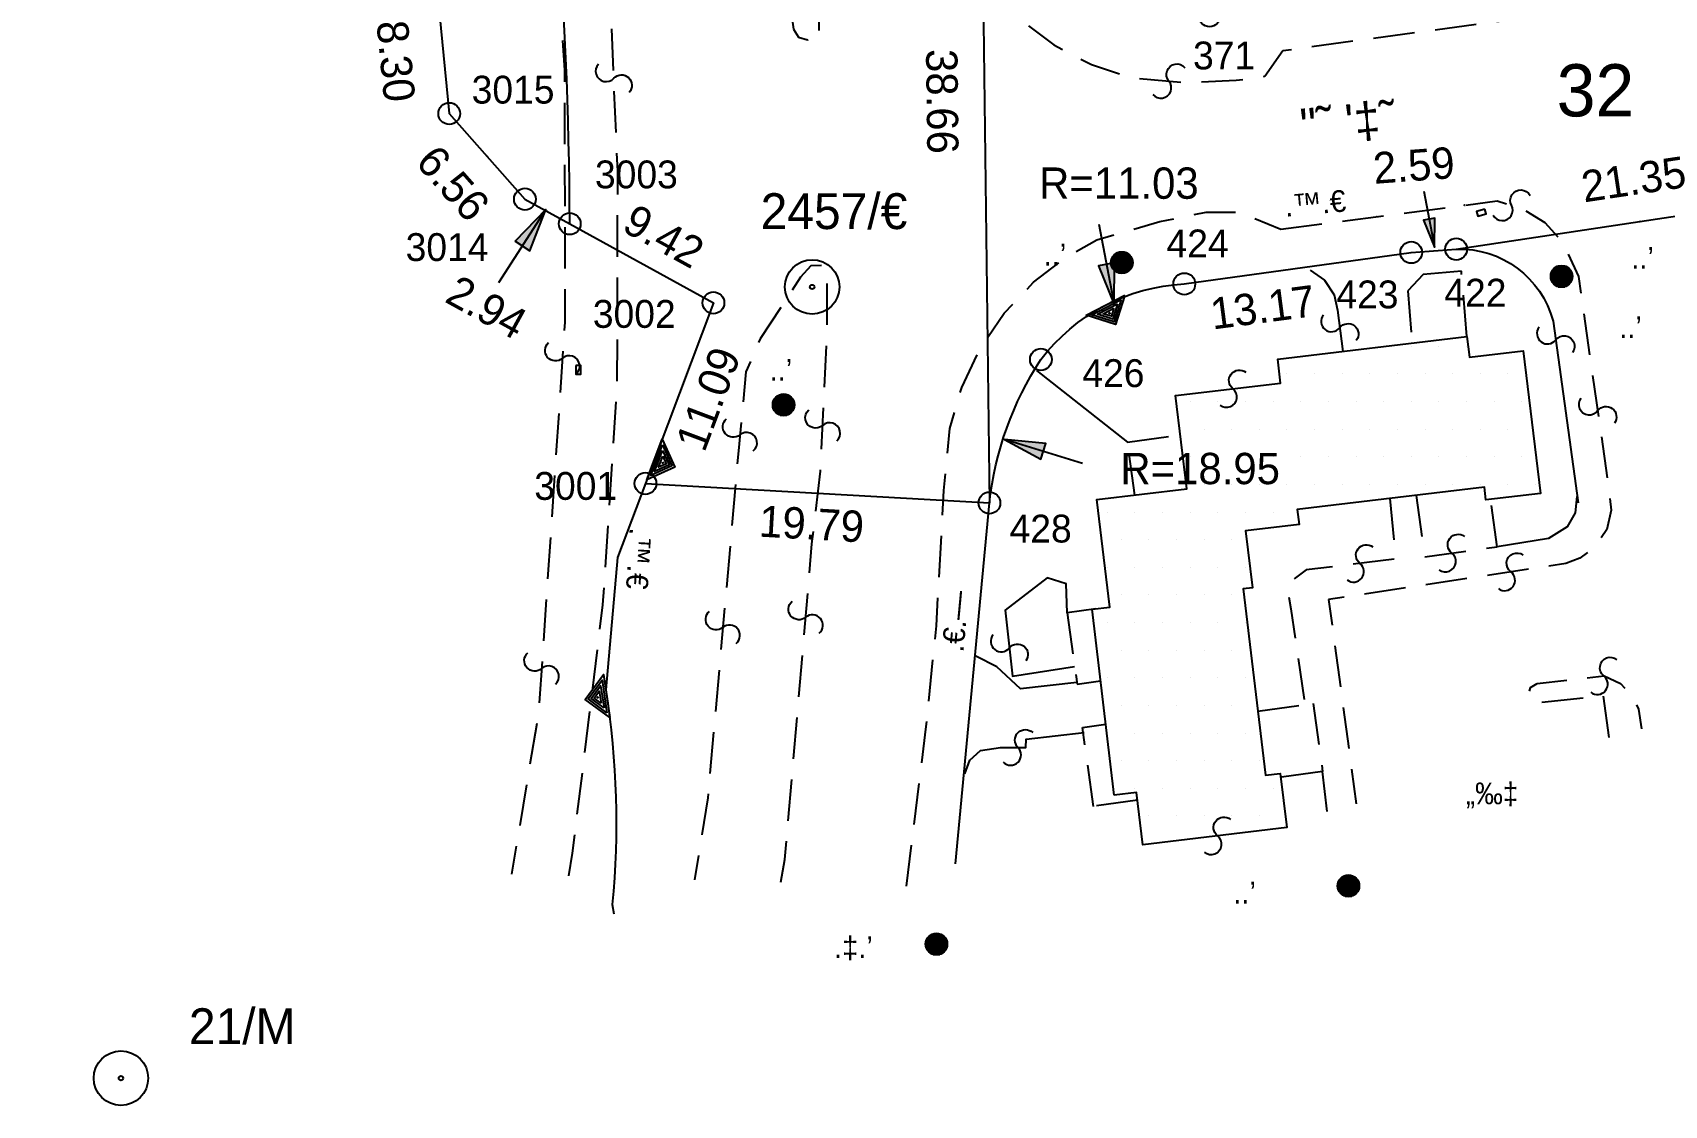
# Model space of a CAD drawing. Extents: x 160399 to 161261, y 619798 to 620526.
# Drawn here: x 160692.7 to 160786.4, y 620006.9 to 620068.5 of the extents above; entities that cross this region are included whole.
import ezdxf
from ezdxf.enums import TextEntityAlignment as Align

# ---------------------------------------------------------------- set-up
doc = ezdxf.new("R2010")
doc.units = 0
doc.header["$LTSCALE"] = 0.375
doc.header["$MEASUREMENT"] = 0
doc.linetypes.add('HIDDEN', pattern=[9.525, 6.35, -3.175])
doc.layers.get('0').update_dxf_attribs({"linetype": 'CONTINUOUS'})
for name, color, linetype in [('FNCP002', 251, 'CONTINUOUS'), ('FNCS012', 3, 'CONTINUOUS'), ('PCLP001', 7, 'CONTINUOUS'), ('PCLP004', 7, 'CONTINUOUS'), ('PCLP007', 7, 'CONTINUOUS'), ('PCLS001', 2, 'CONTINUOUS'), ('PCLS002', 2, 'CONTINUOUS'), ('PCLS007', 4, 'CONTINUOUS'), ('PCLS010', 2, 'CONTINUOUS'), ('PH-BLDH001', 3, 'CONTINUOUS'), ('PH-BLDP001', 3, 'CONTINUOUS'), ('PH-BLDP008', 3, 'CONTINUOUS'), ('PH-BLDP031', 3, 'HIDDEN'), ('PH-ELCS102', 3, 'CONTINUOUS'), ('PH-FNCP000', 3, 'CONTINUOUS'), ('PH-FNCP007', 3, 'CONTINUOUS'), ('PH-LGTS008', 3, 'CONTINUOUS'), ('PH-PHNS001', 3, 'CONTINUOUS'), ('PH-RODP021', 3, 'HIDDEN'), ('PH-RODP026', 3, 'HIDDEN'), ('PH-RODP028', 3, 'HIDDEN'), ('PH-RODT100', 3, 'HIDDEN'), ('RODS001', 7, 'CONTINUOUS'), ('RODS004', 3, 'CONTINUOUS'), ('SRVS002', 6, 'CONTINUOUS'), ('SRVS007', 2, 'CONTINUOUS'), ('UD_PCLS008', 11, 'CONTINUOUS')]:
    doc.layers.add(name, color=color, linetype=linetype)
doc.styles.add('HEBTXT', font='hebtxt')

# ---------------------------------------------------------------- blocks, each defined once
blk = doc.blocks.new('*X33')
at = {"color": 0}
for p, q in [((160773.26875, 620050.5125), (160773.26875, 620050.5125)), ((160774.85625, 620050.5125), (160774.85625, 620050.5125)), ((160776.44375, 620050.5125), (160776.44375, 620050.5125)), ((160766.125, 620048.925), (160766.125, 620048.925)), ((160767.7125, 620048.925), (160767.7125, 620048.925)), ((160769.3, 620048.925), (160769.3, 620048.925)), ((160770.8875, 620048.925), (160770.8875, 620048.925)), ((160772.475, 620048.925), (160772.475, 620048.925)), ((160774.0625, 620048.925), (160774.0625, 620048.925)), ((160775.65, 620048.925), (160775.65, 620048.925)), ((160777.2375, 620048.925), (160777.2375, 620048.925)), ((160778.825, 620048.925), (160778.825, 620048.925)), ((160760.56875, 620047.3375), (160760.56875, 620047.3375)), ((160762.15625, 620047.3375), (160762.15625, 620047.3375)), ((160763.74375, 620047.3375), (160763.74375, 620047.3375)), ((160765.33125, 620047.3375), (160765.33125, 620047.3375)), ((160766.91875, 620047.3375), (160766.91875, 620047.3375)), ((160768.50625, 620047.3375), (160768.50625, 620047.3375)), ((160770.09375, 620047.3375), (160770.09375, 620047.3375)), ((160771.68125, 620047.3375), (160771.68125, 620047.3375)), ((160773.26875, 620047.3375), (160773.26875, 620047.3375)), ((160774.85625, 620047.3375), (160774.85625, 620047.3375)), ((160776.44375, 620047.3375), (160776.44375, 620047.3375)), ((160778.03125, 620047.3375), (160778.03125, 620047.3375)), ((160779.61875, 620047.3375), (160779.61875, 620047.3375)), ((160761.3625, 620045.75), (160761.3625, 620045.75)), ((160762.95, 620045.75), (160762.95, 620045.75)), ((160764.5375, 620045.75), (160764.5375, 620045.75)), ((160766.125, 620045.75), (160766.125, 620045.75)), ((160767.7125, 620045.75), (160767.7125, 620045.75)), ((160769.3, 620045.75), (160769.3, 620045.75)), ((160770.8875, 620045.75), (160770.8875, 620045.75)), ((160772.475, 620045.75), (160772.475, 620045.75)), ((160774.0625, 620045.75), (160774.0625, 620045.75)), ((160775.65, 620045.75), (160775.65, 620045.75)), ((160777.2375, 620045.75), (160777.2375, 620045.75)), ((160778.825, 620045.75), (160778.825, 620045.75)), ((160760.56875, 620044.1625), (160760.56875, 620044.1625)), ((160762.15625, 620044.1625), (160762.15625, 620044.1625)), ((160763.74375, 620044.1625), (160763.74375, 620044.1625)), ((160765.33125, 620044.1625), (160765.33125, 620044.1625)), ((160766.91875, 620044.1625), (160766.91875, 620044.1625)), ((160768.50625, 620044.1625), (160768.50625, 620044.1625)), ((160770.09375, 620044.1625), (160770.09375, 620044.1625)), ((160771.68125, 620044.1625), (160771.68125, 620044.1625)), ((160773.26875, 620044.1625), (160773.26875, 620044.1625)), ((160774.85625, 620044.1625), (160774.85625, 620044.1625)), ((160776.44375, 620044.1625), (160776.44375, 620044.1625)), ((160778.03125, 620044.1625), (160778.03125, 620044.1625)), ((160779.61875, 620044.1625), (160779.61875, 620044.1625)), ((160761.3625, 620042.575), (160761.3625, 620042.575)), ((160762.95, 620042.575), (160762.95, 620042.575)), ((160764.5375, 620042.575), (160764.5375, 620042.575)), ((160766.125, 620042.575), (160766.125, 620042.575)), ((160767.7125, 620042.575), (160767.7125, 620042.575)), ((160769.3, 620042.575), (160769.3, 620042.575)), ((160770.8875, 620042.575), (160770.8875, 620042.575)), ((160772.475, 620042.575), (160772.475, 620042.575)), ((160774.0625, 620042.575), (160774.0625, 620042.575)), ((160775.65, 620042.575), (160775.65, 620042.575)), ((160777.2375, 620042.575), (160777.2375, 620042.575)), ((160778.825, 620042.575), (160778.825, 620042.575)), ((160780.4125, 620042.575), (160780.4125, 620042.575)), ((160755.80625, 620040.9875), (160755.80625, 620040.9875)), ((160757.39375, 620040.9875), (160757.39375, 620040.9875)), ((160758.98125, 620040.9875), (160758.98125, 620040.9875)), ((160760.56875, 620040.9875), (160760.56875, 620040.9875)), ((160762.15625, 620040.9875), (160762.15625, 620040.9875)), ((160763.74375, 620040.9875), (160763.74375, 620040.9875)), ((160765.33125, 620040.9875), (160765.33125, 620040.9875)), ((160756.6, 620039.4), (160756.6, 620039.4)), ((160758.1875, 620039.4), (160758.1875, 620039.4)), ((160759.775, 620039.4), (160759.775, 620039.4)), ((160761.3625, 620039.4), (160761.3625, 620039.4)), ((160762.95, 620039.4), (160762.95, 620039.4)), ((160755.80625, 620037.8125), (160755.80625, 620037.8125)), ((160757.39375, 620037.8125), (160757.39375, 620037.8125)), ((160758.98125, 620037.8125), (160758.98125, 620037.8125)), ((160760.56875, 620037.8125), (160760.56875, 620037.8125)), ((160762.15625, 620037.8125), (160762.15625, 620037.8125)), ((160763.74375, 620037.8125), (160763.74375, 620037.8125)), ((160756.6, 620036.225), (160756.6, 620036.225)), ((160758.1875, 620036.225), (160758.1875, 620036.225)), ((160759.775, 620036.225), (160759.775, 620036.225)), ((160761.3625, 620036.225), (160761.3625, 620036.225)), ((160762.95, 620036.225), (160762.95, 620036.225)), ((160755.80625, 620034.6375), (160755.80625, 620034.6375)), ((160757.39375, 620034.6375), (160757.39375, 620034.6375)), ((160758.98125, 620034.6375), (160758.98125, 620034.6375)), ((160760.56875, 620034.6375), (160760.56875, 620034.6375)), ((160762.15625, 620034.6375), (160762.15625, 620034.6375)), ((160763.74375, 620034.6375), (160763.74375, 620034.6375)), ((160756.6, 620033.05), (160756.6, 620033.05)), ((160758.1875, 620033.05), (160758.1875, 620033.05)), ((160759.775, 620033.05), (160759.775, 620033.05)), ((160761.3625, 620033.05), (160761.3625, 620033.05)), ((160762.95, 620033.05), (160762.95, 620033.05)), ((160755.80625, 620031.4625), (160755.80625, 620031.4625)), ((160757.39375, 620031.4625), (160757.39375, 620031.4625)), ((160758.98125, 620031.4625), (160758.98125, 620031.4625)), ((160760.56875, 620031.4625), (160760.56875, 620031.4625)), ((160762.15625, 620031.4625), (160762.15625, 620031.4625)), ((160763.74375, 620031.4625), (160763.74375, 620031.4625)), ((160756.6, 620029.875), (160756.6, 620029.875)), ((160758.1875, 620029.875), (160758.1875, 620029.875)), ((160759.775, 620029.875), (160759.775, 620029.875)), ((160761.3625, 620029.875), (160761.3625, 620029.875)), ((160762.95, 620029.875), (160762.95, 620029.875)), ((160755.80625, 620028.2875), (160755.80625, 620028.2875)), ((160757.39375, 620028.2875), (160757.39375, 620028.2875)), ((160758.98125, 620028.2875), (160758.98125, 620028.2875)), ((160760.56875, 620028.2875), (160760.56875, 620028.2875)), ((160762.15625, 620028.2875), (160762.15625, 620028.2875)), ((160763.74375, 620028.2875), (160763.74375, 620028.2875)), ((160756.6, 620026.7), (160756.6, 620026.7)), ((160758.1875, 620026.7), (160758.1875, 620026.7)), ((160759.775, 620026.7), (160759.775, 620026.7)), ((160761.3625, 620026.7), (160761.3625, 620026.7)), ((160762.95, 620026.7), (160762.95, 620026.7)), ((160764.5375, 620026.7), (160764.5375, 620026.7)), ((160757.39375, 620025.1125), (160757.39375, 620025.1125)), ((160758.98125, 620025.1125), (160758.98125, 620025.1125)), ((160760.56875, 620025.1125), (160760.56875, 620025.1125)), ((160762.15625, 620025.1125), (160762.15625, 620025.1125)), ((160763.74375, 620025.1125), (160763.74375, 620025.1125)), ((160765.33125, 620025.1125), (160765.33125, 620025.1125)), ((160758.1875, 620023.525), (160758.1875, 620023.525)), ((160759.775, 620023.525), (160759.775, 620023.525)), ((160761.3625, 620023.525), (160761.3625, 620023.525)), ((160762.95, 620023.525), (160762.95, 620023.525)), ((160764.5375, 620023.525), (160764.5375, 620023.525))]:
    blk.add_line(p, q, dxfattribs=at)
blk = doc.blocks.new('PHNS001')
at = {"layer": 'PH-PHNS001', "flags": 128}
blk.add_lwpolyline([(-0.5, -0.3125), (0.5, -0.3125), (0.5, 0.25), (-0.5, 0.25), (-0.5, -0.3125)], dxfattribs=at)
blk = doc.blocks.new('*X11')
at = {"color": 0}
for p, q in [((-0.5, 0), (0.5, 0)), ((-0.499, 0.032), (0.499, 0.032)), ((-0.496, 0.064), (0.496, 0.064)), ((-0.491, 0.095), (0.491, 0.095)), ((-0.484, 0.127), (0.484, 0.127)), ((-0.474, 0.159), (0.474, 0.159)), ((-0.462, 0.191), (0.462, 0.191)), ((-0.448, 0.222), (0.448, 0.222)), ((-0.431, 0.254), (0.431, 0.254)), ((-0.41, 0.286), (0.41, 0.286)), ((-0.386, 0.318), (0.386, 0.318)), ((-0.358, 0.349), (0.358, 0.349)), ((-0.324, 0.381), (0.324, 0.381)), ((-0.282, 0.413), (0.282, 0.413)), ((-0.229, 0.445), (0.229, 0.445)), ((-0.152, 0.476), (0.152, 0.476)), ((-0.499, -0.032), (0.499, -0.032)), ((-0.496, -0.064), (0.496, -0.064)), ((-0.491, -0.095), (0.491, -0.095)), ((-0.484, -0.127), (0.484, -0.127)), ((-0.474, -0.159), (0.474, -0.159)), ((-0.462, -0.191), (0.462, -0.191)), ((-0.448, -0.222), (0.448, -0.222)), ((-0.431, -0.254), (0.431, -0.254)), ((-0.41, -0.286), (0.41, -0.286)), ((-0.386, -0.318), (0.386, -0.318)), ((-0.358, -0.349), (0.358, -0.349)), ((-0.324, -0.381), (0.324, -0.381)), ((-0.282, -0.413), (0.282, -0.413)), ((-0.229, -0.445), (0.229, -0.445)), ((-0.152, -0.476), (0.152, -0.476))]:
    blk.add_line(p, q, dxfattribs=at)
blk = doc.blocks.new('LGTS008')
blk.add_circle((0, 0), 0.5)
blk.add_blockref('*X11', (0, 0))
at = {"style": 'HEBTXT', "flags": 8}
blk.add_attdef('DESC', text='', height=1.5, dxfattribs=at).set_placement((-3.815, -0.648), align=Align.CENTER)
at = {"style": 'HEBTXT', "flags": 9}
blk.add_attdef('ID', (0, -2.843), '', height=1.5, dxfattribs=at)
blk = doc.blocks.new('*X9')
at = {"color": 0}
for p, q in [((-0.5, 0), (0.5, 0)), ((-0.499, 0.032), (0.499, 0.032)), ((-0.496, 0.064), (0.496, 0.064)), ((-0.491, 0.095), (0.491, 0.095)), ((-0.484, 0.127), (0.484, 0.127)), ((-0.474, 0.159), (0.474, 0.159)), ((-0.462, 0.191), (0.462, 0.191)), ((-0.448, 0.222), (0.448, 0.222)), ((-0.431, 0.254), (0.431, 0.254)), ((-0.41, 0.286), (0.41, 0.286)), ((-0.386, 0.318), (0.386, 0.318)), ((-0.358, 0.349), (0.358, 0.349)), ((-0.324, 0.381), (0.324, 0.381)), ((-0.282, 0.413), (0.282, 0.413)), ((-0.229, 0.445), (0.229, 0.445)), ((-0.152, 0.476), (0.152, 0.476)), ((-0.499, -0.032), (0.499, -0.032)), ((-0.496, -0.064), (0.496, -0.064)), ((-0.491, -0.095), (0.491, -0.095)), ((-0.484, -0.127), (0.484, -0.127)), ((-0.474, -0.159), (0.474, -0.159)), ((-0.462, -0.191), (0.462, -0.191)), ((-0.448, -0.222), (0.448, -0.222)), ((-0.431, -0.254), (0.431, -0.254)), ((-0.41, -0.286), (0.41, -0.286)), ((-0.386, -0.318), (0.386, -0.318)), ((-0.358, -0.349), (0.358, -0.349)), ((-0.324, -0.381), (0.324, -0.381)), ((-0.282, -0.413), (0.282, -0.413)), ((-0.229, -0.445), (0.229, -0.445)), ((-0.152, -0.476), (0.152, -0.476))]:
    blk.add_line(p, q, dxfattribs=at)
blk = doc.blocks.new('ELCS102')
blk.add_circle((0, 0), 0.5)
blk.add_blockref('*X9', (0, 0))
at = {"style": 'HEBTXT', "flags": 8}
blk.add_attdef('DESC', text='', height=1.5, dxfattribs=at).set_placement((-3.815, -0.648), align=Align.CENTER)
at = {"style": 'HEBTXT', "flags": 9}
blk.add_attdef('ID', (0, -2.843), '', height=1.5, dxfattribs=at)
blk = doc.blocks.new('FNCS012')
blk.add_circle((0, 0), 0.001)
blk = doc.blocks.new('RODS004')
blk.add_circle((0, 0), 0.001)
blk = doc.blocks.new('PCLS010')
blk.add_lwpolyline([(0.75, -0.002), (5.75, -0.002), (3.25, 0.498), (3.25, -0.502), (5.75, -0.002)])
blk.add_solid([(3.25, -0.502), (3.25, 0.498), (5.75, -0.002)])
blk = doc.blocks.new('SRVS002')
for radius in [1.25, 0.1]:
    blk.add_circle((0, 0), radius)
blk = doc.blocks.new('PCLS002')
blk.add_lwpolyline([(-0.849, -0.849, 1), (0, 0, -1), (0.849, 0.849, -1)], format="xyb")
blk = doc.blocks.new('RODS001')
blk.add_circle((0, 0), 0.001)
blk = doc.blocks.new('PCLS008')
at = {"style": 'HEBTXT', "flags": 1}
blk.add_attdef('CAPTION', text='', height=1.5, dxfattribs=at).set_placement((-0.165, -14.191), align=Align.CENTER)
blk = doc.blocks.new('SRVS007')
blk.add_circle((0, 0), 0.5)
at = {"style": 'HEBTXT'}
blk.add_attdef('NAME', text='', height=1.8, dxfattribs=at).set_placement((-0.011, -2.996), align=Align.CENTER)
for tag, flags, p in [('KIND', 1, (0, -6.042, -0.001)), ('HEIGHT', 1, (0, -8, -0.001)), ('SOURCE-CODE', 9, (0, -9.958, -0.001)), ('MARK-CODE', 9, (0, -11.916, -0.001))]:
    blk.add_attdef(tag, text='', height=1.8, dxfattribs=dict(at, flags=flags)).set_placement(p, align=Align.CENTER)
blk = doc.blocks.new('PCLS007')
blk.add_circle((0, 0), 0.00313)
blk = doc.blocks.new('SU93_41R')
for points in [[(1, 0), (0, -1), (-1, 0)], [(0.759, -0.1), (0, -0.859), (-0.759, -0.1)], [(0.517, -0.2), (0, -0.717), (-0.517, -0.2)], [(0.276, -0.3), (0, -0.576), (-0.276, -0.3)], [(0.034, -0.4), (0, -0.434), (-0.034, -0.4)]]:
    blk.add_lwpolyline(points, close=True)
blk = doc.blocks.new('SU93_41L')
for points in [[(-1, 0), (0, 1), (1, 0)], [(-0.759, 0.1), (0, 0.859), (0.759, 0.1)], [(-0.517, 0.2), (0, 0.717), (0.517, 0.2)], [(-0.276, 0.3), (0, 0.576), (0.276, 0.3)], [(-0.034, 0.4), (0, 0.434), (0.034, 0.4)]]:
    blk.add_lwpolyline(points, close=True)

msp = doc.modelspace()

# ---------------------------------------------------------------- linework, layer by layer
at = {"layer": 'FNCP002', "flags": 128}
for points in [[(160758.86, 620054.11), (160771.9, 620055.92), (160774.48, 620056.11, -0.16695)], [(160774.48, 620056.11, -0.3503), (160780.05, 620051.98, 0.075564)], [(160747.66, 620041.53, -0.117078), (160750.62, 620049.77, -0.221373), (160758.86, 620054.11, -1.029793)]]:
    msp.add_lwpolyline(points, format="xyb", dxfattribs=at)
for points in [[(160780.05, 620051.98), (160781.48, 620041.54)], [(160745.711, 620020.8), (160747.66, 620041.53)]]:
    msp.add_lwpolyline(points, dxfattribs=at)
at = {"layer": 'PCLP001', "flags": 128}
msp.add_lwpolyline([(160715.828, 620072.156), (160716.63, 620063.897), (160720.98, 620058.982), (160723.551, 620057.567), (160731.805, 620053.025), (160727.9, 620042.647), (160747.66, 620041.53, -0.117078), (160750.62, 620049.77, -0.221373), (160758.86, 620054.11), (160771.9, 620055.92), (160774.48, 620056.11), (160795.59, 620059.28), (160813.27, 620061.87, -0.278568), (160823.63, 620056.75), (160826.73, 620043.21), (160830.79, 620024.41), (160834.3, 620017.09), (160839.01, 620008.48), (160852.91, 620018.46)], format="xyb", dxfattribs=at)
at = {"layer": 'PCLP004'}
msp.add_line((160747.19, 620080.19), (160747.66, 620041.53), dxfattribs=at)
at = {"layer": 'PCLP004', "flags": 128}
msp.add_lwpolyline([(160774.48, 620056.11, -0.3503), (160780.05, 620051.98, 0.075564)], format="xyb", dxfattribs=at)
for points in [[(160780.05, 620051.98), (160781.48, 620041.54)], [(160745.711, 620020.8), (160747.66, 620041.53)]]:
    msp.add_lwpolyline(points, dxfattribs=at)
at = {"layer": 'PCLP004'}
msp.add_arc((160480.615, 620056.621), 242.938, 0.22316, 9.17795, dxfattribs=at)
at = {"layer": 'PCLP007'}
msp.add_lwpolyline([(160727.9, 620042.647), (160726.3, 620038.394), (160725.617, 620030.785, -0.064216), (160725.988, 620018.456), (160726.092, 620017.929)], format="xyb", dxfattribs=at)
at = {"layer": 'PH-BLDP001'}
msp.add_polyline3d([(160754.838, 620024.734, 47.34), (160753.56, 620035.424, 47.3), (160754.581, 620035.546, 47.173), (160753.843, 620041.72, 47.052), (160759.003, 620042.337, 47.113), (160758.362, 620047.697, 47.093), (160764.389, 620048.418, 47.146), (160764.225, 620049.788, 47.026), (160775.092, 620051.087, 47.066), (160775.234, 620049.896, 47.093), (160778.334, 620050.266, 47.133), (160779.314, 620042.073, 47.059), (160776.19, 620041.699, 47.012), (160776.103, 620042.433, 47.139), (160765.351, 620041.148, 46.992), (160765.454, 620040.291, 46.979), (160762.38, 620039.923, 47.019), (160762.77, 620036.66, 46.932), (160762.235, 620036.596, 46.972), (160763.515, 620025.89, 46.999), (160764.368, 620025.992, 47.032), (160764.741, 620022.879, 47.005), (160756.474, 620021.891, 47.126), (160756.116, 620024.887, 47.126), (160756.116, 620024.887, 47.126), (160754.838, 620024.734, 47.34)], close=True, dxfattribs=at)
at = {"layer": 'PH-BLDP008'}
msp.add_polyline3d([(160752.126, 620035.219, 36.128), (160752.07, 620036.875, 36.128), (160750.978, 620037.222, 36.128), (160748.57, 620035.365, 36.255), (160748.988, 620031.577, 36.255), (160752.559, 620032.124, 36.255)], dxfattribs=at)
at = {"layer": 'PH-BLDP031'}
for points in [[(160775.092, 620051.087, 36.817), (160774.775, 620054.836, 36.824), (160772.591, 620054.652, 37.092), (160771.694, 620053.717, 37.199), (160771.948, 620050.711, 37.206)], [(160756.015, 620041.98, 36.73), (160755.59, 620045.016, 36.737), (160758.631, 620045.441, 36.797)], [(160772.18, 620041.964, 39.595), (160772.674, 620038.432, 39.441), (160776.83, 620039.014, 39.321), (160776.45, 620041.73, 39.609)], [(160753.768, 620035.449, 42.487), (160752.126, 620035.219, 42.206), (160752.701, 620031.112, 42.132), (160754.053, 620031.301, 42.286)], [(160763.076, 620029.559, 37.56), (160766.259, 620030.004, 37.487), (160766.804, 620026.106, 37.406), (160764.395, 620025.769, 37.406)], [(160756.168, 620024.451, 44.268), (160753.64, 620024.097, 44.181), (160753.005, 620028.636, 44.569), (160754.349, 620028.824, 44.857)]]:
    msp.add_polyline3d(points, dxfattribs=at)
at = {"layer": 'PH-FNCP000'}
for points in [[(160766.084, 620054.9, 35.418), (160766.92, 620054.326, 35.559), (160767.473, 620053.476, 35.559), (160767.659, 620052.606, 35.559), (160767.967, 620050.235, 35.559)], [(160781.405, 620041.908, 35.184), (160781.315, 620040.97, 35.217), (160780.849, 620040.151, 35.217), (160779.787, 620039.483, 35.217), (160776.83, 620039.014, 35.217)], [(160752.686, 620031.219, 35.264), (160749.451, 620030.848, 35.191), (160748.098, 620032.112, 35.345), (160746.885, 620032.733, 35.351)], [(160746.249, 620025.972, 35.338), (160746.541, 620026.748, 35.137), (160747.158, 620027.302, 35.137), (160748.303, 620027.48, 35.137), (160749.762, 620027.481, 35.017), (160749.781, 620027.95, 34.869), (160753.108, 620028.341, 34.695)]]:
    msp.add_polyline3d(points, dxfattribs=at)
at = {"layer": 'PH-FNCP007'}
msp.add_polyline3d([(160750.375, 620049.146, 35.03), (160755.59, 620045.016, 36.536)], dxfattribs=at)
at = {"layer": 'PH-RODP021', "flags": 128}
for points in [[(160892, 620297.109), (160864.639, 620292.06), (160842.458, 620288.291), (160817.974, 620284.399), (160794.42, 620281.232), (160792.78, 620281.143), (160777.902, 620278.291), (160766.296, 620276.038), (160755.581, 620273.899), (160732.106, 620272.171), (160728.645, 620271.786), (160726.281, 620271.219), (160724.04, 620270.278), (160721.98, 620268.987), (160720.496, 620267.722), (160718.195, 620265.116), (160717.139, 620262.819), (160716.452, 620260.385), (160716.151, 620257.875), (160716.263, 620255.187), (160718.52, 620239.926), (160723.117, 620212.598), (160731.524, 620162.078), (160738.579, 620119.001), (160744.217, 620080.803), (160744.614, 620078.112), (160745.121, 620075.833), (160746.003, 620073.672), (160747.74, 620071.053), (160749.426, 620069.299), (160751.373, 620067.84), (160753.529, 620066.714), (160755.778, 620065.966), (160758.804, 620065.69), (160761.841, 620065.809), (160763.49, 620066.04), (160764.526, 620067.52), (160778.776, 620069.468), (160780.205, 620070.113), (160781.429, 620071.093), (160782.37, 620072.347), (160782.962, 620073.776), (160781.469, 620088.763), (160781.036, 620089.731), (160780.279, 620090.475), (160779.304, 620090.892), (160778.455, 620090.949), (160765.644, 620089.063), (160764.04, 620100.515), (160763.05, 620100.287), (160760.517, 620117.997), (160764.352, 620118.657), (160764.693, 620119.052), (160764.759, 620119.802), (160763.909, 620127.539), (160763.613, 620128.249), (160763.151, 620128.402), (160759.56, 620127.878), (160756.207, 620145.874), (160771.44, 620148.673), (160772.828, 620139.403), (160770.05, 620138.958), (160769.408, 620138.663), (160769.201, 620138.148), (160769.215, 620137.539), (160769.59, 620137.084), (160769.978, 620136.789), (160770.788, 620136.797), (160773.787, 620137.221), (160774.516, 620137.865), (160774.857, 620138.186), (160775.024, 620138.829), (160775.11, 620139.418), (160774.982, 620140.201), (160770.775, 620166.164), (160770.666, 620167.831), (160770.451, 620168.808), (160769.928, 620169.423), (160769.419, 620169.798), (160768.489, 620169.797), (160761.588, 620168.807), (160757.161, 620200.473), (160761.719, 620201.28), (160761.362, 620203.643), (160771.803, 620205.085), (160774.431, 620187.02), (160771.185, 620186.388), (160770.301, 620186.039), (160770.255, 620185.543), (160770.349, 620185.081), (160770.945, 620184.721), (160771.481, 620184.694), (160775.858, 620185.381), (160776.492, 620180.241), (160772.048, 620179.42), (160771.245, 620179.145), (160771.205, 620178.649), (160771.36, 620178.228), (160775.661, 620174.376), (160781.545, 620137.55), (160782.418, 620136.978), (160783.721, 620136.782), (160786.566, 620137.24), (160787.142, 620137.537), (160787.449, 620138.419), (160787.214, 620139.242), (160786.728, 620139.678), (160786.08, 620139.755), (160785.754, 620139.636), (160783.124, 620138.997), (160778.794, 620166.305), (160793.82, 620168.722), (160796.838, 620148.315), (160793.505, 620147.836), (160792.992, 620147.591), (160792.762, 620147.071), (160792.81, 620146.738), (160794.318, 620137.3), (160794.617, 620136.774), (160795.176, 620136.544), (160795.617, 620136.626), (160798.609, 620136.983), (160799.175, 620132.458), (160795.14, 620131.685), (160794.553, 620131.448), (160794.221, 620130.91), (160794.204, 620130.519), (160795.039, 620124.381), (160795.083, 620123.795), (160795.487, 620123.368), (160796.305, 620123.378), (160800.442, 620123.724), (160804.031, 620094.005), (160788.83, 620092.063), (160788.108, 620091.55), (160787.681, 620090.774), (160787.607, 620090.107), (160789.219, 620076.607), (160789.582, 620075.202), (160790.31, 620073.947), (160791.348, 620072.934), (160792.621, 620072.237), (160794.034, 620071.908), (160795.241, 620071.933), (160807.624, 620073.517), (160809.004, 620072.327), (160816.668, 620073.579), (160818.945, 620074.407), (160821.058, 620075.594), (160822.951, 620077.106), (160824.574, 620078.905), (160825.885, 620080.944), (160826.848, 620083.167), (160827.438, 620085.517), (160827.64, 620087.932), (160827.558, 620089.521), (160827.395, 620092.487), (160825.17, 620094.513), (160824.131, 620125.044), (160825.22, 620131.815), (160826.696, 620138.511), (160828.553, 620145.113), (160829.693, 620148.572), (160832.331, 620154.733), (160834.44, 620155.097), (160836.812, 620159.39), (160841.211, 620166.242), (160849.335, 620176.157), (160851.997, 620179.004), (160852.242, 620181.789), (160859.654, 620187.513), (160868.324, 620193.218), (160871.19, 620192.303), (160877.572, 620196.58), (160884.423, 620200.937), (160898.172, 620203.163)], [(160723.5, 620020.105), (160723.714, 620021.407), (160725.461, 620035.674), (160726.286, 620048.293), (160726.309, 620060.61), (160725.727, 620074.319), (160724.005, 620090.772), (160720.781, 620110.256), (160718.748, 620122.524), (160718.062, 620125.717), (160717.7, 620127.893), (160716.957, 620129.97), (160715.857, 620131.883), (160714.435, 620133.569), (160712.735, 620134.975), (160710.812, 620136.058), (160708.861, 620136.747), (160706.575, 620137.265), (160704.235, 620137.393), (160701.907, 620137.127), (160699.523, 620136.424), (160692.696, 620134.67)], [(160764.401, 620057.258), (160776.838, 620058.883), (160778.282, 620058.437), (160779.562, 620057.634), (160780.592, 620056.527), (160781.501, 620054.542), (160783.259, 620042.26), (160783.388, 620041.12), (160783.124, 620040.003), (160782.499, 620039.041), (160781.584, 620038.347), (160780.779, 620038.054), (160767.152, 620035.973), (160768.734, 620024.239)], [(160742.895, 620019.511), (160744.03, 620028.682), (160744.621, 620034.473), (160745.042, 620042.252), (160745.394, 620045.8), (160746.072, 620048.168), (160747.118, 620050.397), (160748.506, 620052.431), (160750.201, 620054.217), (160752.159, 620055.711), (160753.832, 620056.646), (160757.452, 620057.693), (160760.123, 620058.238), (160762.004, 620058.24), (160764.401, 620057.258)], [(160783.261, 620028.06), (160782.949, 620030.425), (160779.408, 620030.067), (160778.936, 620030.092), (160778.646, 620030.466), (160778.741, 620030.929), (160779.126, 620031.157), (160782.988, 620031.596), (160783.927, 620031.162), (160784.635, 620030.408), (160784.958, 620029.677), (160785.13, 620028.551)]]:
    msp.add_lwpolyline(points, dxfattribs=at)
at = {"layer": 'PH-RODP026', "flags": 128}
for points in [[(160697.146, 620131.428), (160702.655, 620132.222), (160704.872, 620132.274), (160707.064, 620131.932), (160709.161, 620131.209), (160711.097, 620130.126), (160712.811, 620128.718), (160714.401, 620126.81), (160714.91, 620125.559), (160718.052, 620107.629), (160722.273, 620079.826), (160723.256, 620066.386), (160723.268, 620051.907), (160721.775, 620029.602), (160720.216, 620020.205)], [(160770.676, 620041.785), (160770.992, 620038.304), (160765.858, 620037.677), (160764.875, 620036.933), (160764.869, 620036.143), (160764.977, 620035.447), (160765.789, 620029.938)], [(160767.073, 620023.803), (160766.804, 620026.106)]]:
    msp.add_lwpolyline(points, dxfattribs=at)
at = {"layer": 'PH-RODP028', "flags": 128}
msp.add_lwpolyline([(160737.875, 620068.681), (160737.918, 620073.393), (160737.168, 620081.372), (160735.744, 620093.313), (160732.459, 620113.198), (160727.445, 620142.487), (160722.7, 620170.846), (160717.659, 620200.082), (160715.524, 620214.813), (160713.791, 620221.031), (160709.239, 620235.76), (160708.493, 620238.852), (160707.706, 620243.163), (160706.69, 620248.792), (160706.116, 620253.437), (160705.793, 620255.391), (160706.357, 620268.807), (160706.508, 620271.846), (160706.112, 620272.924), (160705.596, 620272.97), (160705.041, 620272.728), (160704.707, 620272.206), (160704.56, 620271.255), (160704.528, 620270.177), (160703.971, 620256.769), (160704.587, 620250.358), (160706.027, 620241.842), (160708.961, 620224.628), (160713.073, 620200.673), (160717.866, 620171.859), (160723.95, 620135.777), (160726.771, 620117.959), (160733.655, 620093.679), (160734.564, 620087.876), (160735.536, 620079.369), (160736.275, 620069.67), (160736.403, 620068.746), (160736.686, 620068.28), (160737.21, 620068.127), (160737.7, 620068.366), (160737.875, 620068.681)], close=True, dxfattribs=at)
msp.add_lwpolyline([(160735.671, 620019.732), (160735.911, 620021.036), (160737.467, 620039.179), (160737.959, 620043.357), (160738.34, 620051.223), (160738.338, 620053.345), (160738.336, 620054.904), (160738.028, 620055.172), (160737.406, 620055.158), (160736.804, 620054.495), (160734.491, 620050.951), (160733.676, 620049.056), (160733.245, 620044.53), (160731.483, 620024.58), (160730.723, 620019.883)], dxfattribs=at)

# ---------------------------------------------------------------- block references
at = {"layer": 'FNCS012'}
ref = msp.add_blockref('FNCS012', (160747.212, 620036.76), dxfattribs=dict(at, xscale=1.25, yscale=1.25, zscale=1.25, rotation=84.62957571256065))
ref.add_attrib('FENCE_TYPE', '.€.—', dxfattribs={"layer": '0', "height": 1.25, "rotation": 84.62958, "style": 'HEBTXT', "flags": 8}).set_placement((160746.33, 620034.673), align=Align.CENTER)
at = {"layer": 'PCLS001', "xscale": 1.25, "yscale": 1.25, "zscale": 1.25}
for name, p, rotation in [('SU93_41R', (160754.337, 620052.892), 27.32320176708459), ('SU93_41L', (160728.421, 620044.031), 249.3787138803365), ('SU93_41R', (160725.673, 620030.428), 278.6402835881082)]:
    msp.add_blockref(name, p, dxfattribs=dict(at, rotation=rotation))
at = {"layer": 'PCLS002'}
for p, rotation in [((160726.083, 620065.929, 32.036), 272.4309673734836), ((160757.975, 620065.766, 31.614), 354.7884994710756), ((160777.658, 620058.63, 33.141), 342.8359504107946), ((160767.79, 620051.599, 35.559), 277.4014464251995), ((160780.198, 620050.898), 277.7994499360729), ((160723.129, 620049.837, 31.747), 86.1705811876277), ((160761.653, 620048.091, 47.122), 6.821780181324324), ((160782.604, 620046.833, 33.141), 278.1457762096016), ((160738.086, 620045.983, 32.578), 87.22697119063302), ((160733.332, 620045.44, 32.578), 84.56026537248421), ((160768.95, 620038.055, 34.274), 6.962880951282827), ((160774.229, 620038.65, 39.396), 7.971773785681567), ((160777.617, 620037.571, 33.141), 8.682645322450913), ((160732.348, 620034.378, 32.578), 84.95268757441131), ((160737.105, 620034.96, 32.578), 85.0981308632177), ((160748.809, 620033.199, 36.255), 276.2970248383597), ((160721.937, 620032.017, 31.747), 86.1705811876277), ((160782.961, 620031.593, 34.232), 6.485070954758063), ((160749.305, 620027.481, 35.055), 0.039270577973611), ((160760.769, 620022.404, 47.063), 6.815169420699719)]:
    msp.add_blockref('PCLS002', p, dxfattribs=dict(at, rotation=rotation))
at = {"layer": 'PCLS007'}
ref = msp.add_blockref('PCLS007', (160716.229, 620068.026, 1000), dxfattribs=dict(at, xscale=1.25, yscale=1.25, zscale=1.25, rotation=275.5442362568537))
ref.add_attrib('FRONT-LEN', '8.30', dxfattribs={"layer": '0', "height": 1.8, "rotation": 275.54424, "style": 'HEBTXT'}).set_placement((160712.674, 620066.826), align=Align.CENTER)
ref = msp.add_blockref('PCLS007', (160747.425, 620060.86), dxfattribs=dict(at, xscale=1.25, yscale=1.25, zscale=1.25, rotation=270.6965276575374))
ref.add_attrib('FRONT-LEN', '38.66', dxfattribs={"layer": '0', "height": 1.8, "rotation": 270.69653, "style": 'HEBTXT'}).set_placement((160744.057, 620064.587), align=Align.CENTER)
ref = msp.add_blockref('PCLS007', (160718.805, 620061.44, 1000), dxfattribs=dict(at, xscale=1.25, yscale=1.25, zscale=1.25, rotation=311.5042888008441))
ref.add_attrib('FRONT-LEN', '6.56', dxfattribs={"layer": '0', "height": 1.8, "rotation": 311.50429, "style": 'HEBTXT'}).set_placement((160716.184, 620059.305), align=Align.CENTER)
ref = msp.add_blockref('PCLS007', (160773.19, 620056.015), dxfattribs=dict(at, xscale=1.25, yscale=1.25, zscale=1.25, rotation=4.209482124418582))
ref.add_attrib('FRONT-LEN', '2.59', dxfattribs={"layer": '0', "height": 1.8, "rotation": 4.20948, "style": 'HEBTXT'}).set_placement((160772.11, 620060.031), align=Align.CENTER)
ref = msp.add_blockref('PCLS007', (160754.26, 620052.852), dxfattribs=dict(at, xscale=1.25, yscale=1.25, zscale=1.25))
ref.add_attrib('FRONT-LEN', 'R=11.03', dxfattribs={"layer": '0', "height": 1.8, "rotation": 360, "style": 'HEBTXT'}).set_placement((160755.102, 620059.003), align=Align.CENTER)
ref = msp.add_blockref('PCLS007', (160785.035, 620057.695), dxfattribs=dict(at, xscale=1.25, yscale=1.25, zscale=1.25, rotation=8.540361174383783))
ref.add_attrib('FRONT-LEN', '21.35', dxfattribs={"layer": '0', "height": 1.8, "rotation": 8.54036, "style": 'HEBTXT'}).set_placement((160784.803, 620059.24), align=Align.CENTER)
for p, xscale, yscale, zscale, rotation in [((160772.529, 620059.926), 0.65625, 0.65625, 0.65625, 280.7942375977445), ((160753.813, 620058.234), 0.9375, 0.9375, 0.9375, 280.7942375977445), ((160753.673, 620043.594), 0.9375, 0.9375, 0.9375, 162.9496628269668)]:
    msp.add_blockref('PCLS010', p, dxfattribs=dict(at, xscale=xscale, yscale=yscale, zscale=zscale, rotation=rotation))
ref = msp.add_blockref('PCLS007', (160722.265, 620058.274, 1000), dxfattribs=dict(at, xscale=1.25, yscale=1.25, zscale=1.25, rotation=331.1774887871949))
ref.add_attrib('FRONT-LEN', '2.94', dxfattribs={"layer": '0', "height": 1.8, "rotation": 331.17749, "style": 'HEBTXT'}).set_placement((160718.349, 620051.987), align=Align.CENTER)
ref = msp.add_blockref('PCLS007', (160727.678, 620055.296, 1000), dxfattribs=dict(at, xscale=1.25, yscale=1.25, zscale=1.25, rotation=331.1771107442975))
ref.add_attrib('FRONT-LEN', '9.42', dxfattribs={"layer": '0', "height": 1.8, "rotation": 331.17711, "style": 'HEBTXT'}).set_placement((160728.526, 620056.067), align=Align.CENTER)
ref = msp.add_blockref('PCLS007', (160765.38, 620055.015), dxfattribs=dict(at, xscale=1.25, yscale=1.25, zscale=1.25, rotation=7.500917811688291))
ref.add_attrib('FRONT-LEN', '13.17', dxfattribs={"layer": '0', "height": 1.8, "rotation": 7.50092, "style": 'HEBTXT'}).set_placement((160763.474, 620051.883), align=Align.CENTER)
ref = msp.add_blockref('PCLS007', (160729.853, 620047.836, 1000), dxfattribs=dict(at, xscale=1.25, yscale=1.25, zscale=1.25, rotation=69.37869944243555))
ref.add_attrib('FRONT-LEN', '11.09', dxfattribs={"layer": '0', "height": 1.8, "rotation": 69.3787, "style": 'HEBTXT'}).set_placement((160732.347, 620047.194), align=Align.CENTER)
ref = msp.add_blockref('PCLS007', (160748.658, 620045.823), dxfattribs=dict(at, xscale=1.25, yscale=1.25, zscale=1.25))
ref.add_attrib('FRONT-LEN', 'R=18.95', dxfattribs={"layer": '0', "height": 1.8, "style": 'HEBTXT'}).set_placement((160759.771, 620042.607), align=Align.CENTER)
ref = msp.add_blockref('PCLS007', (160737.78, 620042.088, 500), dxfattribs=dict(at, xscale=1.25, yscale=1.25, zscale=1.25, rotation=356.7657314148103))
ref.add_attrib('FRONT-LEN', '19.79', dxfattribs={"layer": '0', "height": 1.8, "rotation": 356.76573, "style": 'HEBTXT'}).set_placement((160737.395, 620039.427), align=Align.CENTER)
at = {"layer": 'PCLS010', "rotation": 57.27161959090557}
msp.add_blockref('PCLS010', (160719.078, 620053.557), dxfattribs=at)
at = {"layer": 'PH-BLDH001'}
msp.add_blockref('*X33', (-1.37, 0.02), dxfattribs=at)
at = {"layer": 'PH-ELCS102'}
ref = msp.add_blockref('ELCS102', (160744.619, 620016.187, 33.434), dxfattribs=dict(at, xscale=1.25, yscale=1.25, zscale=1.25))
ref.add_attrib('DESC', '.‡.’', dxfattribs={"layer": '0', "height": 1.25, "style": 'HEBTXT', "flags": 8}).set_placement((160739.85, 620015.377), align=Align.CENTER)
at = {"layer": 'PH-LGTS008'}
ref = msp.add_blockref('LGTS008', (160755.269, 620055.335, 33.199), dxfattribs=dict(at, xscale=1.25, yscale=1.25, zscale=1.25))
ref.add_attrib('DESC', '..’', dxfattribs={"layer": '0', "height": 1.25, "style": 'HEBTXT', "flags": 8}).set_placement((160751.429, 620055.168), align=Align.CENTER)
ref = msp.add_blockref('LGTS008', (160788.612, 620054.186, 34.043), dxfattribs=dict(at, xscale=1.25, yscale=1.25, zscale=1.25))
ref.add_attrib('DESC', '..’', dxfattribs={"layer": '0', "height": 1.25, "style": 'HEBTXT', "flags": 8}).set_placement((160785.184, 620054.981), align=Align.CENTER)
ref = msp.add_blockref('LGTS008', (160780.532, 620054.548, 33.561), dxfattribs=dict(at, xscale=1.25, yscale=1.25, zscale=1.25))
ref.add_attrib('DESC', '..’', dxfattribs={"layer": '0', "height": 1.25, "style": 'HEBTXT', "flags": 8}).set_placement((160784.493, 620050.997), align=Align.CENTER)
ref = msp.add_blockref('LGTS008', (160735.837, 620047.165, 32.858), dxfattribs=dict(at, xscale=1.25, yscale=1.25, zscale=1.25))
ref.add_attrib('DESC', '..’', dxfattribs={"layer": '0', "height": 1.25, "style": 'HEBTXT', "flags": 8}).set_placement((160735.684, 620048.552), align=Align.CENTER)
ref = msp.add_blockref('LGTS008', (160768.286, 620019.528, 34.585), dxfattribs=dict(at, xscale=1.25, yscale=1.25, zscale=1.25))
ref.add_attrib('DESC', '..’', dxfattribs={"layer": '0', "height": 1.25, "style": 'HEBTXT', "flags": 8}).set_placement((160762.325, 620018.515), align=Align.CENTER)
at = {"layer": 'PH-PHNS001', "xscale": 0.5, "yscale": 0.5, "zscale": 0.5}
for p, rotation in [((160775.921, 620058.189, 33.283), 195.771446), ((160724.058, 620049.173, 32.453), 270.050518)]:
    msp.add_blockref('PHNS001', p, dxfattribs=dict(at, rotation=rotation))
at = {"layer": 'RODS001'}
ref = msp.add_blockref('RODS001', (160767.979, 620057.725, 33.141), dxfattribs=dict(at, rotation=5.313670013790824))
ref.add_attrib('STREET-NAME', "' 15.00 ‡…˜ ˜ƒ", dxfattribs={"layer": '0', "color": 11, "height": 2, "rotation": 5.31367, "style": 'HEBTXT'}).set_placement((160803.415, 620066.371), align=Align.CENTER)
ref = msp.add_blockref('RODS001', (160774.947, 620058.636, 33.141), dxfattribs=dict(at, rotation=5.313670013790824))
ref.add_attrib('STREET-NAME', '"˜ \'‡˜', dxfattribs={"layer": '0', "color": 11, "height": 2, "rotation": 5.31367, "style": 'HEBTXT'}).set_placement((160768.348, 620062.427), align=Align.CENTER)
at = {"layer": 'RODS004'}
ref = msp.add_blockref('RODS004', (160769.913, 620057.978, 33.141), dxfattribs=dict(at, xscale=1.25, yscale=1.25, zscale=1.25, rotation=5.112095395084869))
ref.add_attrib('COVER_TYPE', '.™.€', dxfattribs={"layer": '0', "height": 1.25, "rotation": 5.1121, "style": 'HEBTXT', "flags": 8}).set_placement((160766.433, 620058.125), align=Align.CENTER)
ref = msp.add_blockref('RODS004', (160725.646, 620038.449), dxfattribs=dict(at, xscale=1.25, yscale=1.25, zscale=1.25, rotation=266.5759270041106))
ref.add_attrib('COVER_TYPE', '.™.€', dxfattribs={"layer": '0', "height": 1.25, "rotation": 266.57593, "style": 'HEBTXT', "flags": 8}).set_placement((160726.893, 620038.374), align=Align.CENTER)
at = {"layer": 'SRVS002'}
ref = msp.add_blockref('SRVS002', (160737.48, 620053.94, 1000), dxfattribs=dict(at, xscale=1.25, yscale=1.25, zscale=1.25))
ref.add_attrib('NAME', '2457/€', dxfattribs={"layer": '0', "height": 2.06, "style": 'HEBTXT'}).set_placement((160738.732, 620057.263), align=Align.CENTER)
ref = msp.add_blockref('SRVS002', (160697.77, 620008.48, 1000), dxfattribs=dict(at, xscale=1.25, yscale=1.25, zscale=1.25))
ref.add_attrib('NAME', '21/M', dxfattribs={"layer": '0', "height": 2.06, "style": 'HEBTXT'}).set_placement((160704.736, 620010.435), align=Align.CENTER)
at = {"layer": 'SRVS007'}
ref = msp.add_blockref('SRVS007', (160760.31, 620069.51, 1000), dxfattribs=dict(at, xscale=1.25, yscale=1.25, zscale=1.25))
ref.add_attrib('NAME', '371', dxfattribs={"layer": '0', "height": 1.6, "style": 'HEBTXT'}).set_placement((160761.145, 620066.437), align=Align.CENTER)
ref = msp.add_blockref('SRVS007', (160716.63, 620063.897, 1000), dxfattribs=dict(at, xscale=1.25, yscale=1.25, zscale=1.25))
ref.add_attrib('NAME', '3015', dxfattribs={"layer": '0', "height": 1.6, "style": 'HEBTXT'}).set_placement((160720.297, 620064.474), align=Align.CENTER)
ref = msp.add_blockref('SRVS007', (160723.551, 620057.567, 1000), dxfattribs=dict(at, xscale=1.25, yscale=1.25, zscale=1.25))
ref.add_attrib('NAME', '3003', dxfattribs={"layer": '0', "height": 1.6, "style": 'HEBTXT'}).set_placement((160727.381, 620059.603), align=Align.CENTER)
ref = msp.add_blockref('SRVS007', (160720.98, 620058.982, 1000), dxfattribs=dict(at, xscale=1.25, yscale=1.25, zscale=1.25))
ref.add_attrib('NAME', '3014', dxfattribs={"layer": '0', "height": 1.6, "style": 'HEBTXT'}).set_placement((160716.505, 620055.428), align=Align.CENTER)
ref = msp.add_blockref('SRVS007', (160758.86, 620054.11, 1000), dxfattribs=dict(at, xscale=1.25, yscale=1.25, zscale=1.25))
ref.add_attrib('NAME', '424', dxfattribs={"layer": '0', "height": 1.6, "style": 'HEBTXT'}).set_placement((160759.623, 620055.637), align=Align.CENTER)
ref = msp.add_blockref('SRVS007', (160771.9, 620055.92, 1000), dxfattribs=dict(at, xscale=1.25, yscale=1.25, zscale=1.25))
ref.add_attrib('NAME', '423', dxfattribs={"layer": '0', "height": 1.6, "style": 'HEBTXT'}).set_placement((160769.379, 620052.709), align=Align.CENTER)
ref = msp.add_blockref('SRVS007', (160774.48, 620056.11, 1000), dxfattribs=dict(at, xscale=1.25, yscale=1.25, zscale=1.25))
ref.add_attrib('NAME', '422', dxfattribs={"layer": '0', "height": 1.6, "style": 'HEBTXT'}).set_placement((160775.583, 620052.807), align=Align.CENTER)
ref = msp.add_blockref('SRVS007', (160731.805, 620053.025, 1000), dxfattribs=dict(at, xscale=1.25, yscale=1.25, zscale=1.25))
ref.add_attrib('NAME', '3002', dxfattribs={"layer": '0', "height": 1.6, "style": 'HEBTXT'}).set_placement((160727.26, 620051.589), align=Align.CENTER)
ref = msp.add_blockref('SRVS007', (160750.62, 620049.77, 1000), dxfattribs=dict(at, xscale=1.25, yscale=1.25, zscale=1.25))
ref.add_attrib('NAME', '426', dxfattribs={"layer": '0', "height": 1.6, "style": 'HEBTXT'}).set_placement((160754.785, 620048.186), align=Align.CENTER)
ref = msp.add_blockref('SRVS007', (160727.9, 620042.647, 1000), dxfattribs=dict(at, xscale=1.25, yscale=1.25, zscale=1.25))
ref.add_attrib('NAME', '3001', dxfattribs={"layer": '0', "height": 1.6, "style": 'HEBTXT'}).set_placement((160723.895, 620041.706), align=Align.CENTER)
ref = msp.add_blockref('SRVS007', (160747.66, 620041.53, 1000), dxfattribs=dict(at, xscale=1.25, yscale=1.25, zscale=1.25))
ref.add_attrib('NAME', '428', dxfattribs={"layer": '0', "height": 1.6, "style": 'HEBTXT'}).set_placement((160750.606, 620039.255), align=Align.CENTER)
at = {"layer": 'UD_PCLS008'}
ref = msp.add_blockref('PCLS008', (160782.482, 620064.36, 32), dxfattribs=dict(at, xscale=1.25, yscale=1.25, zscale=1.25))
ref.add_attrib('PARCEL', '32', dxfattribs={"layer": '0', "height": 3, "style": 'HEBTXT'}).set_placement((160782.482, 620065.235), align=Align.MIDDLE_CENTER)

# ---------------------------------------------------------------- texts
at = {"layer": 'PH-RODT100', "style": 'HEBTXT', "width": 0.955}
msp.add_text('„‰‡', height=1.25, dxfattribs=at).set_placement((160775.033, 620024.214, 34.197))

doc.saveas('drawing.dxf')
